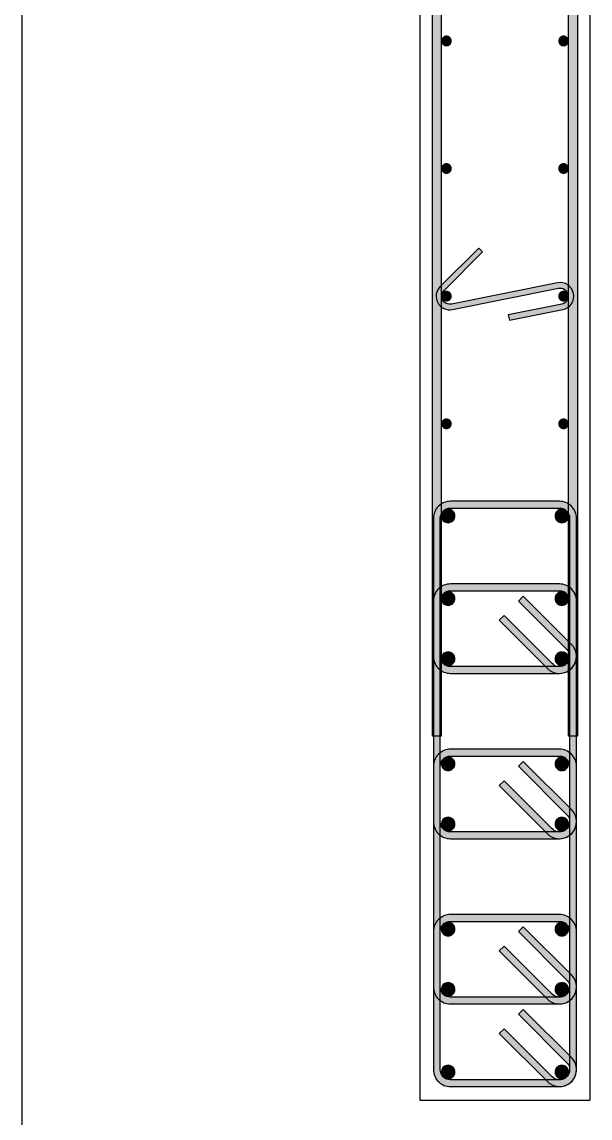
# Model space of a CAD drawing. Header units: millimetres. Extents: x -2171 to 1563, y -1758 to -1505.
# Drawn here: x 233.02 to 237.19, y -1620.98 to -1612.93 of the extents above; entities that cross this region are included whole.
import ezdxf

# ---------------------------------------------------------------- set-up
doc = ezdxf.new("R2010")
doc.units = ezdxf.units.MM
for name, color, linetype in [('Col_Det', 7, 'Continuous'), ('Col_Det_Fill', 7, 'Continuous'), ('Geo_Col_Pro_1', 7, 'Continuous')]:
    doc.layers.add(name, color=color, linetype=linetype)

msp = doc.modelspace()

# ---------------------------------------------------------------- hatches: boundary and pattern name
at = {"layer": 'Col_Det_Fill'}
for color, points in [(252, [(236.098, -1607.0276), (236.028, -1607.0276), (236.028, -1618.1723), (236.098, -1618.1723)]), (252, [(237.028, -1618.1723), (237.098, -1618.1723), (237.098, -1607.0276), (237.028, -1607.0276)]), (133, [(236.133, -1613.1036, 0.414214), (236.168, -1613.0686, 0.414214), (236.133, -1613.0336, 0.414214), (236.098, -1613.0686, 0.414214)]), (133, [(236.993, -1613.1036, 0.414214), (237.028, -1613.0686, 0.414214), (236.993, -1613.0336, 0.414214), (236.958, -1613.0686, 0.414214)]), (133, [(236.133, -1614.041, 0.414214), (236.168, -1614.006, 0.414214), (236.133, -1613.971, 0.414214), (236.098, -1614.006, 0.414214)]), (133, [(236.993, -1614.041, 0.414214), (237.028, -1614.006, 0.414214), (236.993, -1613.971, 0.414214), (236.958, -1614.006, 0.414214)]), (252, [(236.0872, -1614.8727), (236.1155, -1614.901), (236.3984, -1614.6181), (236.3701, -1614.5898)]), (252, [(236.1777, -1615.0414), (236.1698, -1615.0022, -0.742616), (236.1155, -1614.901), (236.0872, -1614.8727, 0.742616)]), (252, [(236.9561, -1614.8846), (236.9482, -1614.8454), (236.1698, -1615.0022), (236.1777, -1615.0414)]), (252, [(236.9798, -1615.0022), (236.9877, -1615.0414, 1), (236.9482, -1614.8454), (236.9561, -1614.8846, -1)]), (133, [(236.133, -1614.9784, 0.414214), (236.168, -1614.9434, 0.414214), (236.133, -1614.9084, 0.414214), (236.098, -1614.9434, 0.414214)]), (133, [(236.993, -1614.9784, 0.414214), (237.028, -1614.9434, 0.414214), (236.993, -1614.9084, 0.414214), (236.958, -1614.9434, 0.414214)]), (252, [(236.5877, -1615.0812), (236.5956, -1615.1204), (236.9877, -1615.0414), (236.9798, -1615.0022)]), (133, [(236.133, -1615.9158, 0.414214), (236.168, -1615.8808, 0.414214), (236.133, -1615.8458, 0.414214), (236.098, -1615.8808, 0.414214)]), (133, [(236.993, -1615.9158, 0.414214), (237.028, -1615.8808, 0.414214), (236.993, -1615.8458, 0.414214), (236.958, -1615.8808, 0.414214)]), (252, [(236.163, -1616.5), (236.163, -1616.45, 0.414214), (236.038, -1616.575), (236.088, -1616.575, -0.414214)]), (12, [(236.1453, -1616.6073, 0.414214), (236.1953, -1616.5573, 0.414214), (236.1453, -1616.5073, 0.414214), (236.0953, -1616.5573, 0.414214)]), (252, [(236.963, -1616.5), (236.963, -1616.45), (236.163, -1616.45), (236.163, -1616.5)]), (12, [(236.9806, -1616.6073, 0.414214), (237.0306, -1616.5573, 0.414214), (236.9806, -1616.5073, 0.414214), (236.9306, -1616.5573, 0.414214)]), (252, [(237.038, -1616.575), (237.088, -1616.575, 0.414214), (236.963, -1616.45), (236.963, -1616.5, -0.414214)]), (252, [(236.088, -1616.575), (236.038, -1616.575), (236.038, -1620.625), (236.088, -1620.625)]), (252, [(237.038, -1620.625), (237.088, -1620.625), (237.088, -1616.575), (237.038, -1616.575)]), (252, [(236.163, -1617.1071), (236.163, -1617.0571, 0.414214), (236.038, -1617.1821), (236.088, -1617.1821, -0.414214)]), (252, [(236.963, -1617.1071), (236.963, -1617.0571), (236.163, -1617.0571), (236.163, -1617.1071)]), (252, [(237.038, -1617.1821), (237.088, -1617.1821, 0.414214), (236.963, -1617.0571), (236.963, -1617.1071, -0.414214)]), (56, [(236.1453, -1617.2144, 0.414214), (236.1953, -1617.1644, 0.414214), (236.1453, -1617.1144, 0.414214), (236.0953, -1617.1644, 0.414214)]), (252, [(237.016, -1617.5362), (237.0513, -1617.5009), (236.6978, -1617.1473), (236.6624, -1617.1827)]), (56, [(236.9806, -1617.2144, 0.414214), (237.0306, -1617.1644, 0.414214), (236.9806, -1617.1144, 0.414214), (236.9306, -1617.1644, 0.414214)]), (252, [(236.088, -1617.1821), (236.038, -1617.1821), (236.038, -1617.5892), (236.088, -1617.5892)]), (252, [(237.038, -1617.5892), (237.088, -1617.5892), (237.088, -1617.1821), (237.038, -1617.1821)]), (252, [(236.5564, -1617.2887), (236.521, -1617.3241), (236.8746, -1617.6776), (236.9099, -1617.6423)]), (56, [(236.1453, -1617.6569, 0.414214), (236.1953, -1617.6069, 0.414214), (236.1453, -1617.5569, 0.414214), (236.0953, -1617.6069, 0.414214)]), (56, [(236.9806, -1617.6569, 0.414214), (237.0306, -1617.6069, 0.414214), (236.9806, -1617.5569, 0.414214), (236.9306, -1617.6069, 0.414214)]), (252, [(236.963, -1617.6642), (236.963, -1617.7142, 0.668179), (237.0513, -1617.5009), (237.016, -1617.5362, -0.668179)]), (252, [(236.088, -1617.5892), (236.038, -1617.5892, 0.414214), (236.163, -1617.7142), (236.163, -1617.6642, -0.414214)]), (252, [(236.9099, -1617.6423), (236.8746, -1617.6776, 0.668179), (237.088, -1617.5892), (237.038, -1617.5892, -0.668179)]), (252, [(236.163, -1617.6642), (236.163, -1617.7142), (236.963, -1617.7142), (236.963, -1617.6642)]), (252, [(236.163, -1618.3214), (236.163, -1618.2714, 0.414214), (236.038, -1618.3964), (236.088, -1618.3964, -0.414214)]), (252, [(236.963, -1618.3214), (236.963, -1618.2714), (236.163, -1618.2714), (236.163, -1618.3214)]), (252, [(237.038, -1618.3964), (237.088, -1618.3964, 0.414214), (236.963, -1618.2714), (236.963, -1618.3214, -0.414214)]), (56, [(236.1453, -1618.4287, 0.414214), (236.1953, -1618.3787, 0.414214), (236.1453, -1618.3287, 0.414214), (236.0953, -1618.3787, 0.414214)]), (252, [(237.016, -1618.7505), (237.0513, -1618.7151), (236.6978, -1618.3616), (236.6624, -1618.3969)]), (56, [(236.9806, -1618.4287, 0.414214), (237.0306, -1618.3787, 0.414214), (236.9806, -1618.3287, 0.414214), (236.9306, -1618.3787, 0.414214)]), (252, [(236.088, -1618.3964), (236.038, -1618.3964), (236.038, -1618.8035), (236.088, -1618.8035)]), (252, [(237.038, -1618.8035), (237.088, -1618.8035), (237.088, -1618.3964), (237.038, -1618.3964)]), (252, [(236.5564, -1618.503), (236.521, -1618.5384), (236.8746, -1618.8919), (236.9099, -1618.8566)]), (252, [(236.963, -1618.8785), (236.963, -1618.9285, 0.668179), (237.0513, -1618.7151), (237.016, -1618.7505, -0.668179)]), (252, [(236.088, -1618.8035), (236.038, -1618.8035, 0.414214), (236.163, -1618.9285), (236.163, -1618.8785, -0.414214)]), (56, [(236.1453, -1618.8712, 0.414214), (236.1953, -1618.8212, 0.414214), (236.1453, -1618.7712, 0.414214), (236.0953, -1618.8212, 0.414214)]), (252, [(236.9099, -1618.8566), (236.8746, -1618.8919, 0.668179), (237.088, -1618.8035), (237.038, -1618.8035, -0.668179)]), (56, [(236.9806, -1618.8712, 0.414214), (237.0306, -1618.8212, 0.414214), (236.9806, -1618.7712, 0.414214), (236.9306, -1618.8212, 0.414214)]), (252, [(236.163, -1618.8785), (236.163, -1618.9285), (236.963, -1618.9285), (236.963, -1618.8785)]), (252, [(236.163, -1619.5357), (236.163, -1619.4857, 0.414214), (236.038, -1619.6107), (236.088, -1619.6107, -0.414214)]), (252, [(236.963, -1619.5357), (236.963, -1619.4857), (236.163, -1619.4857), (236.163, -1619.5357)]), (252, [(237.038, -1619.6107), (237.088, -1619.6107, 0.414214), (236.963, -1619.4857), (236.963, -1619.5357, -0.414214)]), (56, [(236.1453, -1619.643, 0.414214), (236.1953, -1619.593, 0.414214), (236.1453, -1619.543, 0.414214), (236.0953, -1619.593, 0.414214)]), (56, [(236.9806, -1619.643, 0.414214), (237.0306, -1619.593, 0.414214), (236.9806, -1619.543, 0.414214), (236.9306, -1619.593, 0.414214)]), (252, [(236.088, -1619.6107), (236.038, -1619.6107), (236.038, -1620.0178), (236.088, -1620.0178)]), (252, [(237.016, -1619.9648), (237.0513, -1619.9294), (236.6978, -1619.5759), (236.6624, -1619.6112)]), (252, [(237.038, -1620.0178), (237.088, -1620.0178), (237.088, -1619.6107), (237.038, -1619.6107)]), (252, [(236.5564, -1619.7173), (236.521, -1619.7526), (236.8746, -1620.1062), (236.9099, -1620.0708)]), (252, [(236.963, -1620.0928), (236.963, -1620.1428, 0.668179), (237.0513, -1619.9294), (237.016, -1619.9648, -0.668179)]), (252, [(236.088, -1620.0178), (236.038, -1620.0178, 0.414214), (236.163, -1620.1428), (236.163, -1620.0928, -0.414214)]), (56, [(236.1453, -1620.0855, 0.414214), (236.1953, -1620.0355, 0.414214), (236.1453, -1619.9855, 0.414214), (236.0953, -1620.0355, 0.414214)]), (252, [(236.9099, -1620.0708), (236.8746, -1620.1062, 0.668179), (237.088, -1620.0178), (237.038, -1620.0178, -0.668179)]), (56, [(236.9806, -1620.0855, 0.414214), (237.0306, -1620.0355, 0.414214), (236.9806, -1619.9855, 0.414214), (236.9306, -1620.0355, 0.414214)]), (252, [(236.163, -1620.0928), (236.163, -1620.1428), (236.963, -1620.1428), (236.963, -1620.0928)]), (252, [(237.016, -1620.5719), (237.0513, -1620.5366), (236.6978, -1620.183), (236.6624, -1620.2184)]), (252, [(236.5564, -1620.3244), (236.521, -1620.3598), (236.8746, -1620.7133), (236.9099, -1620.678)]), (12, [(236.1453, -1620.6926, 0.414214), (236.1953, -1620.6426, 0.414214), (236.1453, -1620.5926, 0.414214), (236.0953, -1620.6426, 0.414214)]), (12, [(236.9806, -1620.6926, 0.414214), (237.0306, -1620.6426, 0.414214), (236.9806, -1620.5926, 0.414214), (236.9306, -1620.6426, 0.414214)]), (252, [(236.963, -1620.7), (236.963, -1620.75, 0.668179), (237.0513, -1620.5366), (237.016, -1620.5719, -0.668179)]), (252, [(236.088, -1620.625), (236.038, -1620.625, 0.414214), (236.163, -1620.75), (236.163, -1620.7, -0.414214)]), (252, [(236.9099, -1620.678), (236.8746, -1620.7133, 0.668179), (237.088, -1620.625), (237.038, -1620.625, -0.668179)]), (252, [(236.163, -1620.7), (236.163, -1620.75), (236.963, -1620.75), (236.963, -1620.7)])]:
    msp.add_hatch(color=color, dxfattribs=at).paths.add_polyline_path(points)

# ---------------------------------------------------------------- linework, layer by layer
at = {"layer": 'Col_Det', "color": 7}
for points in [[(235.938, -1604.35), (235.938, -1620.85)], [(237.188, -1620.85), (237.188, -1605.6)], [(236.028, -1607.0276), (236.028, -1618.1723)], [(236.098, -1618.1723), (236.098, -1607.0276)], [(237.028, -1607.0276), (237.028, -1618.1723)], [(237.098, -1618.1723), (237.098, -1607.0276)], [(236.3701, -1614.5898), (236.0872, -1614.8727)], [(236.1155, -1614.901), (236.3984, -1614.6181)], [(236.3984, -1614.6181), (236.3701, -1614.5898)], [(236.9482, -1614.8454), (236.1698, -1615.0022)], [(236.1777, -1615.0414), (236.9561, -1614.8846)], [(236.9798, -1615.0022), (236.5877, -1615.0812)], [(236.5956, -1615.1204), (236.9877, -1615.0414)], [(236.5877, -1615.0812), (236.5956, -1615.1204)], [(236.963, -1616.45), (236.163, -1616.45)], [(236.163, -1616.5), (236.963, -1616.5)], [(236.038, -1616.575), (236.038, -1620.625)], [(236.088, -1620.625), (236.088, -1616.575)], [(237.038, -1616.575), (237.038, -1620.625)], [(237.088, -1620.625), (237.088, -1616.575)], [(236.963, -1617.0571), (236.163, -1617.0571)], [(236.163, -1617.1071), (236.963, -1617.1071)], [(236.6978, -1617.1473), (236.6624, -1617.1827)], [(237.0513, -1617.5009), (236.6978, -1617.1473)], [(236.038, -1617.1821), (236.038, -1617.5892)], [(236.088, -1617.5892), (236.088, -1617.1821)], [(236.6624, -1617.1827), (237.016, -1617.5362)], [(237.038, -1617.1821), (237.038, -1617.5892)], [(237.088, -1617.5892), (237.088, -1617.1821)], [(236.5564, -1617.2887), (236.521, -1617.3241)], [(236.9099, -1617.6423), (236.5564, -1617.2887)], [(236.521, -1617.3241), (236.8746, -1617.6776)], [(236.963, -1617.6642), (236.163, -1617.6642)], [(236.163, -1617.7142), (236.963, -1617.7142)], [(236.028, -1618.1723), (236.098, -1618.1723)], [(237.028, -1618.1723), (237.098, -1618.1723)], [(236.963, -1618.2714), (236.163, -1618.2714)], [(236.163, -1618.3214), (236.963, -1618.3214)], [(236.6978, -1618.3616), (236.6624, -1618.3969)], [(237.0513, -1618.7151), (236.6978, -1618.3616)], [(236.038, -1618.3964), (236.038, -1618.8035)], [(236.088, -1618.8035), (236.088, -1618.3964)], [(236.6624, -1618.3969), (237.016, -1618.7505)], [(237.038, -1618.3964), (237.038, -1618.8035)], [(237.088, -1618.8035), (237.088, -1618.3964)], [(236.5564, -1618.503), (236.521, -1618.5384)], [(236.9099, -1618.8566), (236.5564, -1618.503)], [(236.521, -1618.5384), (236.8746, -1618.8919)], [(236.963, -1618.8785), (236.163, -1618.8785)], [(236.163, -1618.9285), (236.963, -1618.9285)], [(236.963, -1619.4857), (236.163, -1619.4857)], [(236.163, -1619.5357), (236.963, -1619.5357)], [(236.038, -1619.6107), (236.038, -1620.0178)], [(236.088, -1620.0178), (236.088, -1619.6107)], [(236.6978, -1619.5759), (236.6624, -1619.6112)], [(236.6624, -1619.6112), (237.016, -1619.9648)], [(237.0513, -1619.9294), (236.6978, -1619.5759)], [(237.038, -1619.6107), (237.038, -1620.0178)], [(237.088, -1620.0178), (237.088, -1619.6107)], [(236.5564, -1619.7173), (236.521, -1619.7526)], [(236.9099, -1620.0708), (236.5564, -1619.7173)], [(236.521, -1619.7526), (236.8746, -1620.1062)], [(236.963, -1620.0928), (236.163, -1620.0928)], [(236.163, -1620.1428), (236.963, -1620.1428)], [(236.6978, -1620.183), (236.6624, -1620.2184)], [(237.0513, -1620.5366), (236.6978, -1620.183)], [(236.6624, -1620.2184), (237.016, -1620.5719)], [(236.5564, -1620.3244), (236.521, -1620.3598)], [(236.521, -1620.3598), (236.8746, -1620.7133)], [(236.9099, -1620.678), (236.5564, -1620.3244)], [(236.963, -1620.7), (236.163, -1620.7)], [(236.163, -1620.75), (236.963, -1620.75)], [(235.938, -1620.85), (237.188, -1620.85)]]:
    msp.add_lwpolyline(points, dxfattribs=at)
for points in [[(236.133, -1613.0336, 0.414214), (236.098, -1613.0686, 0.414214)], [(236.168, -1613.0686, 0.414214), (236.133, -1613.0336, 0.414214)], [(236.993, -1613.0336, 0.414214), (236.958, -1613.0686, 0.414214)], [(237.028, -1613.0686, 0.414214), (236.993, -1613.0336, 0.414214)], [(236.098, -1613.0686, 0.414214), (236.133, -1613.1036, 0.414214)], [(236.133, -1613.1036, 0.414214), (236.168, -1613.0686, 0.414214)], [(236.958, -1613.0686, 0.414214), (236.993, -1613.1036, 0.414214)], [(236.993, -1613.1036, 0.414214), (237.028, -1613.0686, 0.414214)], [(236.133, -1613.971, 0.414214), (236.098, -1614.006, 0.414214)], [(236.098, -1614.006, 0.414214), (236.133, -1614.041, 0.414214)], [(236.168, -1614.006, 0.414214), (236.133, -1613.971, 0.414214)], [(236.133, -1614.041, 0.414214), (236.168, -1614.006, 0.414214)], [(236.993, -1613.971, 0.414214), (236.958, -1614.006, 0.414214)], [(236.958, -1614.006, 0.414214), (236.993, -1614.041, 0.414214)], [(237.028, -1614.006, 0.414214), (236.993, -1613.971, 0.414214)], [(236.993, -1614.041, 0.414214), (237.028, -1614.006, 0.414214)], [(236.0872, -1614.8727, 0.742616), (236.1777, -1615.0414, 0.742616)], [(236.9877, -1615.0414, 1), (236.9482, -1614.8454)], [(236.9561, -1614.8846, -1), (236.9798, -1615.0022, -1)], [(236.1698, -1615.0022, -0.742616), (236.1155, -1614.901)], [(236.133, -1614.9084, 0.414214), (236.098, -1614.9434, 0.414214)], [(236.098, -1614.9434, 0.414214), (236.133, -1614.9784, 0.414214)], [(236.168, -1614.9434, 0.414214), (236.133, -1614.9084, 0.414214)], [(236.133, -1614.9784, 0.414214), (236.168, -1614.9434, 0.414214)], [(236.993, -1614.9084, 0.414214), (236.958, -1614.9434, 0.414214)], [(236.958, -1614.9434, 0.414214), (236.993, -1614.9784, 0.414214)], [(237.028, -1614.9434, 0.414214), (236.993, -1614.9084, 0.414214)], [(236.993, -1614.9784, 0.414214), (237.028, -1614.9434, 0.414214)], [(236.133, -1615.8458, 0.414214), (236.098, -1615.8808, 0.414214)], [(236.168, -1615.8808, 0.414214), (236.133, -1615.8458, 0.414214)], [(236.993, -1615.8458, 0.414214), (236.958, -1615.8808, 0.414214)], [(237.028, -1615.8808, 0.414214), (236.993, -1615.8458, 0.414214)], [(236.098, -1615.8808, 0.414214), (236.133, -1615.9158, 0.414214)], [(236.133, -1615.9158, 0.414214), (236.168, -1615.8808, 0.414214)], [(236.958, -1615.8808, 0.414214), (236.993, -1615.9158, 0.414214)], [(236.993, -1615.9158, 0.414214), (237.028, -1615.8808, 0.414214)], [(236.163, -1616.45, 0.414214), (236.038, -1616.575)], [(236.088, -1616.575, -0.414214), (236.163, -1616.5, -0.414214)], [(236.1453, -1616.5073, 0.414214), (236.0953, -1616.5573, 0.414214)], [(236.1953, -1616.5573, 0.414214), (236.1453, -1616.5073, 0.414214)], [(236.9806, -1616.5073, 0.414214), (236.9306, -1616.5573, 0.414214)], [(237.088, -1616.575, 0.414214), (236.963, -1616.45)], [(236.963, -1616.5, -0.414214), (237.038, -1616.575, -0.414214)], [(237.0306, -1616.5573, 0.414214), (236.9806, -1616.5073, 0.414214)], [(236.0953, -1616.5573, 0.414214), (236.1453, -1616.6073, 0.414214)], [(236.1453, -1616.6073, 0.414214), (236.1953, -1616.5573, 0.414214)], [(236.9306, -1616.5573, 0.414214), (236.9806, -1616.6073, 0.414214)], [(236.9806, -1616.6073, 0.414214), (237.0306, -1616.5573, 0.414214)], [(236.163, -1617.0571, 0.414214), (236.038, -1617.1821)], [(237.088, -1617.1821, 0.414214), (236.963, -1617.0571)], [(236.088, -1617.1821, -0.414214), (236.163, -1617.1071, -0.414214)], [(236.1453, -1617.1144, 0.414214), (236.0953, -1617.1644, 0.414214)], [(236.1953, -1617.1644, 0.414214), (236.1453, -1617.1144, 0.414214)], [(236.9806, -1617.1144, 0.414214), (236.9306, -1617.1644, 0.414214)], [(236.963, -1617.1071, -0.414214), (237.038, -1617.1821, -0.414214)], [(237.0306, -1617.1644, 0.414214), (236.9806, -1617.1144, 0.414214)], [(236.0953, -1617.1644, 0.414214), (236.1453, -1617.2144, 0.414214)], [(236.1453, -1617.2144, 0.414214), (236.1953, -1617.1644, 0.414214)], [(236.9306, -1617.1644, 0.414214), (236.9806, -1617.2144, 0.414214)], [(236.9806, -1617.2144, 0.414214), (237.0306, -1617.1644, 0.414214)], [(236.1453, -1617.5569, 0.414214), (236.0953, -1617.6069, 0.414214)], [(236.1953, -1617.6069, 0.414214), (236.1453, -1617.5569, 0.414214)], [(236.9806, -1617.5569, 0.414214), (236.9306, -1617.6069, 0.414214)], [(236.963, -1617.7142, 0.668179), (237.0513, -1617.5009)], [(237.016, -1617.5362, -0.668179), (236.963, -1617.6642, -0.668179)], [(237.0306, -1617.6069, 0.414214), (236.9806, -1617.5569, 0.414214)], [(236.038, -1617.5892, 0.414214), (236.163, -1617.7142)], [(236.163, -1617.6642, -0.414214), (236.088, -1617.5892, -0.414214)], [(236.0953, -1617.6069, 0.414214), (236.1453, -1617.6569, 0.414214)], [(236.1453, -1617.6569, 0.414214), (236.1953, -1617.6069, 0.414214)], [(236.8746, -1617.6776, 0.668179), (237.088, -1617.5892)], [(237.038, -1617.5892, -0.668179), (236.9099, -1617.6423, -0.668179)], [(236.9306, -1617.6069, 0.414214), (236.9806, -1617.6569, 0.414214)], [(236.9806, -1617.6569, 0.414214), (237.0306, -1617.6069, 0.414214)], [(236.163, -1618.2714, 0.414214), (236.038, -1618.3964)], [(237.088, -1618.3964, 0.414214), (236.963, -1618.2714)], [(236.088, -1618.3964, -0.414214), (236.163, -1618.3214, -0.414214)], [(236.1453, -1618.3287, 0.414214), (236.0953, -1618.3787, 0.414214)], [(236.1953, -1618.3787, 0.414214), (236.1453, -1618.3287, 0.414214)], [(236.9806, -1618.3287, 0.414214), (236.9306, -1618.3787, 0.414214)], [(236.963, -1618.3214, -0.414214), (237.038, -1618.3964, -0.414214)], [(237.0306, -1618.3787, 0.414214), (236.9806, -1618.3287, 0.414214)], [(236.0953, -1618.3787, 0.414214), (236.1453, -1618.4287, 0.414214)], [(236.1453, -1618.4287, 0.414214), (236.1953, -1618.3787, 0.414214)], [(236.9306, -1618.3787, 0.414214), (236.9806, -1618.4287, 0.414214)], [(236.9806, -1618.4287, 0.414214), (237.0306, -1618.3787, 0.414214)], [(236.963, -1618.9285, 0.668179), (237.0513, -1618.7151)], [(237.016, -1618.7505, -0.668179), (236.963, -1618.8785, -0.668179)], [(236.038, -1618.8035, 0.414214), (236.163, -1618.9285)], [(236.163, -1618.8785, -0.414214), (236.088, -1618.8035, -0.414214)], [(236.1453, -1618.7712, 0.414214), (236.0953, -1618.8212, 0.414214)], [(236.0953, -1618.8212, 0.414214), (236.1453, -1618.8712, 0.414214)], [(236.1953, -1618.8212, 0.414214), (236.1453, -1618.7712, 0.414214)], [(236.1453, -1618.8712, 0.414214), (236.1953, -1618.8212, 0.414214)], [(236.8746, -1618.8919, 0.668179), (237.088, -1618.8035)], [(237.038, -1618.8035, -0.668179), (236.9099, -1618.8566, -0.668179)], [(236.9806, -1618.7712, 0.414214), (236.9306, -1618.8212, 0.414214)], [(236.9306, -1618.8212, 0.414214), (236.9806, -1618.8712, 0.414214)], [(237.0306, -1618.8212, 0.414214), (236.9806, -1618.7712, 0.414214)], [(236.9806, -1618.8712, 0.414214), (237.0306, -1618.8212, 0.414214)], [(236.163, -1619.4857, 0.414214), (236.038, -1619.6107)], [(237.088, -1619.6107, 0.414214), (236.963, -1619.4857)], [(236.088, -1619.6107, -0.414214), (236.163, -1619.5357, -0.414214)], [(236.1453, -1619.543, 0.414214), (236.0953, -1619.593, 0.414214)], [(236.1953, -1619.593, 0.414214), (236.1453, -1619.543, 0.414214)], [(236.9806, -1619.543, 0.414214), (236.9306, -1619.593, 0.414214)], [(236.963, -1619.5357, -0.414214), (237.038, -1619.6107, -0.414214)], [(237.0306, -1619.593, 0.414214), (236.9806, -1619.543, 0.414214)], [(236.0953, -1619.593, 0.414214), (236.1453, -1619.643, 0.414214)], [(236.1453, -1619.643, 0.414214), (236.1953, -1619.593, 0.414214)], [(236.9306, -1619.593, 0.414214), (236.9806, -1619.643, 0.414214)], [(236.9806, -1619.643, 0.414214), (237.0306, -1619.593, 0.414214)], [(236.963, -1620.1428, 0.668179), (237.0513, -1619.9294)], [(237.016, -1619.9648, -0.668179), (236.963, -1620.0928, -0.668179)], [(236.038, -1620.0178, 0.414214), (236.163, -1620.1428)], [(236.163, -1620.0928, -0.414214), (236.088, -1620.0178, -0.414214)], [(236.1453, -1619.9855, 0.414214), (236.0953, -1620.0355, 0.414214)], [(236.0953, -1620.0355, 0.414214), (236.1453, -1620.0855, 0.414214)], [(236.1953, -1620.0355, 0.414214), (236.1453, -1619.9855, 0.414214)], [(236.1453, -1620.0855, 0.414214), (236.1953, -1620.0355, 0.414214)], [(236.8746, -1620.1062, 0.668179), (237.088, -1620.0178)], [(237.038, -1620.0178, -0.668179), (236.9099, -1620.0708, -0.668179)], [(236.9806, -1619.9855, 0.414214), (236.9306, -1620.0355, 0.414214)], [(236.9306, -1620.0355, 0.414214), (236.9806, -1620.0855, 0.414214)], [(237.0306, -1620.0355, 0.414214), (236.9806, -1619.9855, 0.414214)], [(236.9806, -1620.0855, 0.414214), (237.0306, -1620.0355, 0.414214)], [(236.1453, -1620.5926, 0.414214), (236.0953, -1620.6426, 0.414214)], [(236.1953, -1620.6426, 0.414214), (236.1453, -1620.5926, 0.414214)], [(236.9806, -1620.5926, 0.414214), (236.9306, -1620.6426, 0.414214)], [(236.963, -1620.75, 0.668179), (237.0513, -1620.5366)], [(237.016, -1620.5719, -0.668179), (236.963, -1620.7, -0.668179)], [(237.0306, -1620.6426, 0.414214), (236.9806, -1620.5926, 0.414214)], [(236.038, -1620.625, 0.414214), (236.163, -1620.75)], [(236.163, -1620.7, -0.414214), (236.088, -1620.625, -0.414214)], [(236.0953, -1620.6426, 0.414214), (236.1453, -1620.6926, 0.414214)], [(236.1453, -1620.6926, 0.414214), (236.1953, -1620.6426, 0.414214)], [(236.8746, -1620.7133, 0.668179), (237.088, -1620.625)], [(237.038, -1620.625, -0.668179), (236.9099, -1620.678, -0.668179)], [(236.9306, -1620.6426, 0.414214), (236.9806, -1620.6926, 0.414214)], [(236.9806, -1620.6926, 0.414214), (237.0306, -1620.6426, 0.414214)]]:
    msp.add_lwpolyline(points, format="xyb", dxfattribs=at)
at = {"layer": 'Geo_Col_Pro_1', "color": 4, "linetype": 'Continuous', "ltscale": 0.5}
msp.add_line((233.0166, -1598.3514), (233.0166, -1630.2944), dxfattribs=at)

doc.saveas('drawing.dxf')
